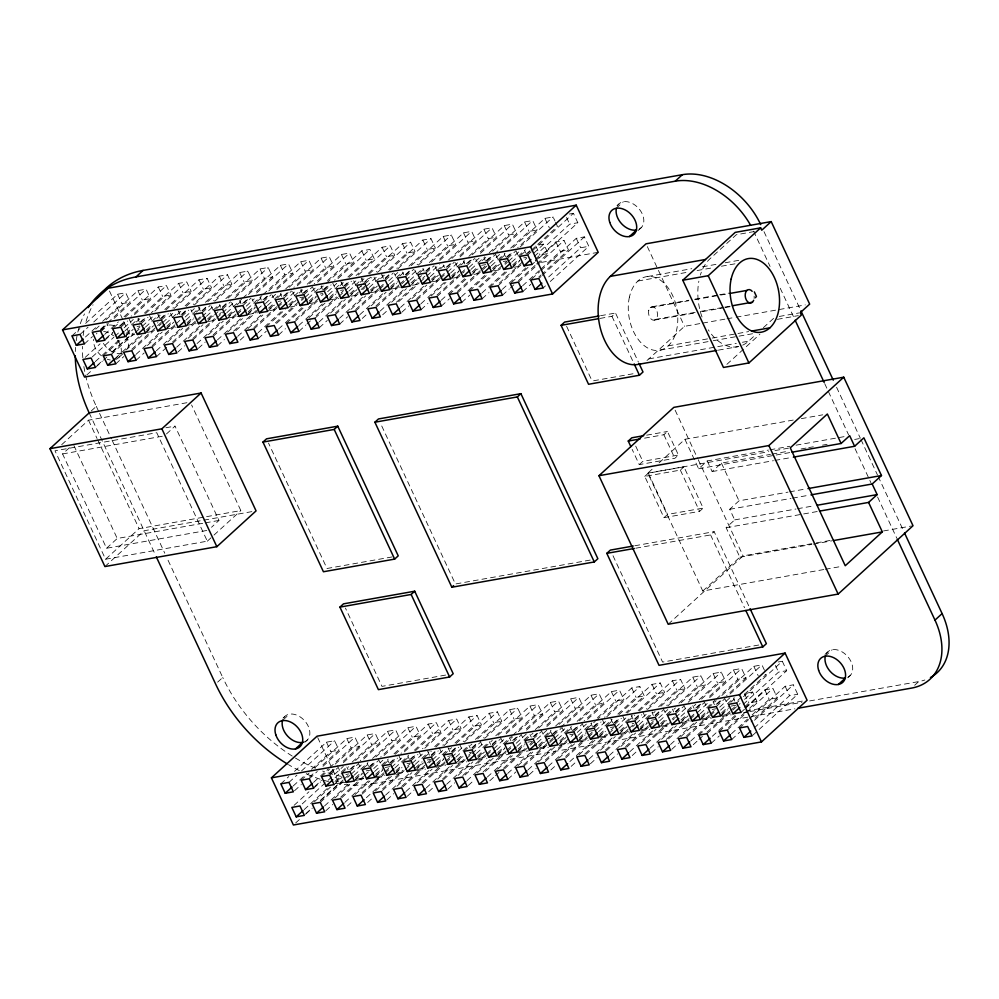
<?xml version="1.0" encoding="UTF-8"?>
<svg xmlns="http://www.w3.org/2000/svg" width="999" height="999" viewBox="0 0 999 999"><rect width="100%" height="100%" fill="white"/><g stroke="black" fill="none" stroke-linecap="round" stroke-linejoin="round"><path stroke-width="0.75" stroke-dasharray="5 3.75" d="M71.94 335.889L79.932 328.596M85.627 323.389L117.582 294.23L125.712 292.782L130.12 302.21L108.441 322.003M80.082 334.44L88.062 327.16M93.769 321.953L125.712 292.782M85.464 336.988L98.014 325.537M102.585 321.366L121.978 303.659L130.12 302.21M95.717 329.158L99.138 326.024M105.981 319.78L137.924 290.622L146.066 289.173L150.462 298.601L131.069 316.308M84.478 343.881L92.47 336.588M100.449 329.295L107.293 323.039M100.749 329.87L103.421 327.435M100.424 330.831L108.416 323.539M114.123 318.331L146.066 289.173M100.874 331.656L108.004 325.15M104.67 334.415L118.369 321.915M124.076 316.708L142.32 300.05L150.462 298.601M113.786 327.622L119.48 322.415M125.187 317.207L158.279 287L166.421 285.564L170.817 294.992L151.423 312.699M85.215 357.38L100.05 343.843M105.757 338.636L112.6 332.392M119.443 326.136L125.15 320.929M104.833 340.259L112.812 332.967M120.804 325.686L126.511 320.479M120.779 327.222L127.622 320.966M134.465 314.722L166.421 285.564M92.22 356.98L113.898 337.187M115.035 336.151L118.456 333.029M124.163 327.822L133.292 319.48M125.025 330.806L138.711 318.306M144.418 313.099L162.675 296.428L170.817 294.992M136.413 321.928L139.835 318.806M145.542 313.599L178.634 283.391L186.763 281.943L191.171 291.371L172.914 308.042M95.317 361.601L101.024 356.393M102.16 355.357L119.281 339.735M126.124 333.479L131.831 328.271M103.284 355.856L121.541 339.185M126.099 335.027L131.806 329.82M139.798 322.527L145.504 317.32M125.175 336.651L133.167 329.358M141.146 322.065L146.853 316.858M141.134 323.614L147.977 317.357M154.82 311.114L186.763 281.943M86.801 374.975L92.507 369.767M97.078 365.597L102.785 360.389M111.913 352.06L130.157 335.389L134.765 334.578M95.467 367.457L102.323 361.201M103.459 360.164L106.881 357.043M112.587 351.823L133.117 333.079M137.687 328.921L139.972 326.835M111.426 354.408L134.241 333.579M135.389 332.542L141.084 327.335M142.233 326.286L153.634 315.871M145.379 327.197L159.066 314.697M164.773 309.49L183.029 292.819L191.171 291.371M156.768 318.319L160.19 315.197M165.884 309.977L198.976 279.782L207.118 278.334L211.513 287.762L193.257 304.433M115.672 357.992L139.623 336.126M146.478 329.87L152.173 324.663M114.073 359.952L121.204 353.434M125.911 350.162L141.883 335.577M146.453 331.406L152.16 326.198M160.14 318.918L165.846 313.698M119.043 357.255L122.615 353.996M145.529 333.042L153.509 325.749M161.501 318.456L167.208 313.249M161.476 319.992L168.319 313.748M174.026 308.541L207.118 278.334M115.822 363.836L123.814 356.543M131.793 349.263L161.463 322.178L157.392 322.902M131.768 350.799L154.595 329.97M159.153 325.799L161.438 323.713M162.575 322.677L173.988 312.262M165.722 323.576L179.42 311.076M185.115 305.869L203.371 289.211L211.513 287.762M177.11 314.697L181.681 310.539M186.239 306.368L219.33 276.161L227.472 274.725L231.868 284.153L213.611 300.811M136.014 354.383L159.977 332.505M166.821 326.261L172.527 321.054M147.402 345.504L162.238 331.968M166.808 327.797L172.502 322.59M181.631 314.26L186.201 310.09M165.871 329.42L173.863 322.14M181.855 314.847L187.55 309.64M181.83 316.383L188.674 310.127M194.38 304.92L227.472 274.725M136.176 360.227L144.156 352.934M152.148 345.642L174.962 324.812M176.099 323.776L180.669 319.605M152.123 347.177L174.937 326.348M185.215 316.983L194.343 308.641M186.076 319.967L199.763 307.467M205.469 302.26L223.726 285.602L231.868 284.153M196.316 312.138L202.023 306.93M207.73 301.71L239.673 272.552L247.814 271.104L252.21 280.544L233.966 297.202M156.368 350.774L162.075 345.567M163.212 344.518L180.332 328.896M187.175 322.652L192.882 317.445M91.209 411.014L96.304 406.356A135.864 95.592 47.6 0 1 83.854 366.408M167.757 341.895L182.592 328.346M187.15 324.188L193.993 317.932M201.985 310.652L207.692 305.444M186.226 325.811L193.069 319.568M202.198 311.226L207.904 306.019M202.185 312.774L210.165 305.482M214.735 301.311L247.814 271.104M156.518 356.618L167.932 346.203M172.49 342.033L195.317 321.203M196.453 320.155L201.024 315.996M61.701 444.667L88.511 420.192L190.272 402.122M172.477 343.569L200.999 317.532M202.135 316.496L214.685 305.032M206.418 316.358L212.125 311.151M213.274 310.102L218.968 304.895M225.824 298.651L244.081 281.98L252.21 280.544M216.671 308.516L222.377 303.309M228.084 298.102L260.027 268.943L268.169 267.495L272.565 276.923L254.308 293.594M176.723 347.153L201.823 324.238M207.517 319.031L213.224 313.823M188.112 338.274L202.934 324.737M208.641 319.53L213.212 315.359M222.34 307.03L228.034 301.823M206.581 322.202L213.424 315.946M214.56 314.91L217.982 311.788M222.552 307.617L228.259 302.41M206.781 530.469L106.556 548.251L62.575 453.946L70.067 447.115M222.527 309.153L230.519 301.873M235.077 297.702L268.169 267.495M178.009 351.96L184.852 345.716M192.844 338.424L214.523 318.631M219.081 314.46L221.366 312.387M192.819 339.96L215.647 319.131M216.783 318.082L221.341 313.923M222.49 312.874L235.04 301.423M226.773 312.737L241.608 299.2M242.745 298.164L264.423 278.371L272.565 276.923M237.025 304.907L242.732 299.7M248.426 294.493L280.382 265.334L288.511 263.886L292.919 273.314L274.663 289.985M197.065 343.544L222.165 320.629M227.872 315.422L233.579 310.214M208.454 334.665L223.289 321.129M228.996 315.921L234.703 310.714M242.682 303.421L248.389 298.214M226.923 318.594L234.915 311.301M244.043 302.959L248.601 298.801M242.882 305.544L250.861 298.251M256.568 293.044L288.511 263.886M198.364 348.351L205.207 342.095M213.199 334.802L236.014 313.973M237.15 312.937L241.721 308.766M213.174 336.351L235.989 315.522M237.138 314.473L241.696 310.302M246.266 306.144L254.245 298.851M247.128 309.128L261.95 295.592M263.099 294.543L284.777 274.762L292.919 273.314M257.367 301.298L263.074 296.091M268.781 290.884L300.724 261.713L308.866 260.277L313.261 269.705L293.868 287.412M217.42 339.935L241.383 318.057M248.227 311.813L255.07 305.557M227.66 332.093L242.495 318.556M248.202 313.349L255.045 307.105M263.037 299.812L267.595 295.642M247.277 314.972L255.269 307.68M264.385 299.35L267.819 296.228M263.224 301.935L271.216 294.643M276.923 289.435L308.866 260.277M217.57 345.779L224.413 339.523M233.541 331.193L256.368 310.364M257.505 309.328L262.063 305.157M235.801 330.657L260.901 307.742M265.472 303.571L276.885 293.157M267.47 305.519L273.177 300.312M274.313 299.263L281.169 293.019M285.726 288.848L305.12 271.141L313.261 269.705M277.722 297.677L282.28 293.519M289.136 287.262L321.079 258.104L329.22 256.656L333.616 266.084L314.223 283.791M237.762 336.313L261.726 314.448M268.569 308.192L274.275 302.984M248.014 328.484L262.849 314.947M269.693 308.691L274.263 304.533M283.379 296.191L287.949 292.033M267.632 311.363L274.475 305.12M284.74 295.741L288.162 292.62M283.579 298.314L291.571 291.034M297.265 285.826L329.22 256.656M240.197 340.085L245.904 334.877M253.896 327.585L276.711 306.755M277.859 305.706L282.417 301.548M253.871 329.121L276.698 308.291M277.834 307.255L296.091 290.584M287.824 301.91L301.511 289.41M307.217 284.203L325.474 267.532L333.616 266.084M299.213 293.032L302.635 289.897M309.478 283.654L341.433 254.495L349.563 253.047L353.971 262.475L334.565 280.182M258.117 332.704L282.08 310.839M288.923 304.583L294.63 299.375M266.084 326.948L285.477 309.253M290.047 305.082L295.754 299.875M302.597 293.619L308.304 288.411M287.974 307.754L295.966 300.462M303.946 293.169L309.653 287.962M303.933 294.705L311.913 287.412M317.62 282.205L349.563 253.047M258.266 338.549L266.258 331.256M275.387 322.927L303.908 296.89M276.511 323.426L297.04 304.683M301.611 300.512L303.883 298.426M305.032 297.39L316.433 286.975M308.179 298.289L321.865 285.789M327.572 280.582L345.829 263.923L353.971 262.475M319.568 289.41L325.262 284.203M326.411 283.167L361.775 250.874L369.917 249.438L374.313 258.866L356.056 275.524M278.471 329.096L284.178 323.888M285.314 322.839L302.422 307.217M309.278 300.974L314.972 295.766M286.438 323.339L304.683 306.681M309.253 302.51L316.096 296.266M322.939 290.01L328.646 284.802M308.329 304.133L316.308 296.853M324.3 289.56L330.007 284.353M166.471 433.941L175.025 426.123L218.993 520.429L211.513 527.26M324.275 291.096L331.119 284.84M337.974 278.596L369.917 249.438M278.621 334.94L285.464 328.696M295.729 319.318L323.114 294.318M294.568 321.89L317.395 301.061M327.66 291.696L336.788 283.354M328.521 294.68L342.22 282.18M347.914 276.973L366.171 260.314L374.313 258.866M339.91 285.801L343.331 282.68M349.038 277.472L382.13 247.265L390.272 245.816L394.667 255.257L376.411 271.915M298.813 325.487L304.52 320.279M305.657 319.23L322.777 303.609M329.62 297.365L336.463 291.109M309.066 317.645L325.037 303.059M329.608 298.901L336.451 292.645M343.294 286.401L349.001 281.194M328.671 300.524L335.527 294.28M344.655 285.939L350.349 280.731M344.63 287.487L351.473 281.231M358.316 274.987L390.272 245.816M298.976 331.331L305.819 325.075M306.955 324.038L310.377 320.916M316.084 315.709L336.626 296.953M341.183 292.794L343.469 290.709M314.922 318.281L337.737 297.452M338.886 296.416L344.593 291.209M345.729 290.16L357.142 279.745M348.876 291.071L362.562 278.571M368.269 273.364L386.526 256.693L394.667 255.257M360.264 282.193L364.822 278.022M369.393 273.863L402.472 243.656L410.614 242.208L415.01 251.636L396.765 268.306M319.168 321.865L343.132 300M349.975 293.743L355.681 288.536M330.557 312.987L345.392 299.45M351.099 294.243L355.656 290.072M364.785 281.743L369.343 277.585M349.026 296.915L357.018 289.623M358.154 288.586L361.576 285.452M362.712 284.415L370.704 277.123M364.985 283.866L371.828 277.622M377.535 272.415L410.614 242.208M319.318 327.709L327.31 320.429M335.289 313.137L364.96 286.051L360.889 286.775M335.277 314.673L358.092 293.843M362.649 289.673L364.935 287.587M366.084 286.551L377.485 276.136M369.218 287.45L382.917 274.962M388.623 269.755L406.88 253.084L415.01 251.636M380.607 278.584L385.177 274.413M389.735 270.242L422.827 240.047L430.969 238.599L435.364 248.027L417.107 264.685M339.523 318.256L363.474 296.378M370.317 290.135L376.024 284.927M350.911 309.378L365.734 295.841M371.441 290.634L376.011 286.463M385.139 278.134L389.697 273.963M369.38 293.306L377.36 286.014M385.352 278.721L391.059 273.514M385.327 280.257L393.319 272.964M397.877 268.806L430.969 238.599M339.672 324.101L347.652 316.808M355.644 309.515L378.459 288.686M379.608 287.65L384.165 283.479M355.619 311.064L378.446 290.222M379.583 289.186L384.14 285.015M388.711 280.856L397.839 272.527M389.573 283.841L402.122 272.39M408.966 266.134L427.222 249.475L435.364 248.027M399.825 276.011L405.532 270.804M411.226 265.597L443.181 236.426L451.311 234.99L455.719 244.418L437.462 261.076M359.865 314.648L382.692 293.818M390.671 286.526L396.378 281.318M371.253 305.769L386.089 292.232M390.646 288.062L397.502 281.805M405.482 274.525L411.188 269.318M106.556 548.251L117.245 538.486L203.808 523.126M389.722 289.685L396.578 283.441M405.694 275.112L411.401 269.905M405.681 276.648L413.661 269.355M418.231 265.185L451.311 234.99M362.3 318.406L366.87 314.235M375.999 305.906L398.813 285.077M399.95 284.041L404.52 279.87M375.974 307.442L404.495 281.406M405.631 280.369L418.194 268.906M409.927 280.232L415.634 275.025M416.77 273.976L422.477 268.768M429.32 262.525L447.577 245.854L455.719 244.418M105.569 559.24L207.317 541.171L156.756 432.717L54.995 450.786L105.569 559.24L139.086 528.646L240.834 510.576L191.583 404.945M420.167 272.39L425.874 267.183M431.58 261.975L463.524 232.817L471.665 231.368L476.061 240.796L457.804 257.467M380.219 311.026L405.319 288.112M411.026 282.904L416.733 277.697M391.608 302.16L406.443 288.611M412.137 283.404L416.708 279.245M425.836 270.904L431.543 265.697M410.077 286.076L416.92 279.832M418.069 278.783L421.491 275.662M426.049 271.491L431.755 266.283M426.024 273.027L434.016 265.746M439.722 260.539L471.665 231.368M104.92 566.558L144.143 530.756L252.997 511.426M382.654 314.797L388.361 309.59M396.341 302.297L418.019 282.505M422.589 278.334L424.862 276.261M398.601 301.748L419.143 283.004M420.279 281.968L439.685 264.26M430.269 276.623L442.819 265.16M448.526 259.952L467.919 242.245L476.061 240.796M440.522 268.781L446.228 263.574M451.935 258.366L483.878 229.208L492.02 227.76L496.416 237.188L478.159 253.858M400.562 307.417L424.525 285.552M431.368 279.295L437.075 274.088M411.95 298.539L426.785 285.002M432.492 279.795L438.199 274.588M446.178 267.295L450.749 263.124M430.432 282.467L438.411 275.175M447.54 266.845L450.961 263.711M446.378 269.418L454.37 262.125M460.064 256.918L492.02 227.76M401.86 312.225L408.703 305.969M416.695 298.689L439.51 277.847M440.659 276.81L445.217 272.64M416.67 300.224L439.498 279.395M440.634 278.346L446.341 273.139M447.477 272.103L457.742 262.725M450.624 273.002L464.31 260.502M468.881 256.343L488.274 238.636L496.416 237.188M460.876 265.172L466.57 259.965M472.277 254.757L504.233 225.587L512.362 224.151L516.77 233.579L495.092 253.371M420.916 303.808L426.623 298.601M427.759 297.552L444.88 281.93M451.723 275.687L457.43 270.479M431.168 295.966L445.991 282.43M451.698 277.223L458.553 270.979M466.533 263.686L471.103 259.515M450.774 278.846L458.766 271.566M467.894 263.224L471.316 260.102M466.733 265.809L474.712 258.516M480.419 253.309L512.362 224.151M421.066 309.653L427.922 303.396M437.038 295.067L459.865 274.238M461.001 273.202L465.571 269.031M437.025 296.603L464.41 271.616M468.968 267.445L480.382 257.03M470.979 269.393L476.673 264.186M477.822 263.149L484.665 256.893M489.223 252.722L508.628 235.027L516.77 233.579M482.367 260.514L485.789 257.392M492.632 251.136L524.575 221.978L532.717 220.529L537.112 229.97L517.719 247.665M441.271 300.2L446.978 294.98M448.114 293.943L465.222 278.321M472.077 272.078L477.772 266.87M449.238 294.443L466.346 278.821M473.189 272.565L477.759 268.406M485.739 261.114L491.446 255.906M471.128 275.237L477.972 268.993M487.1 260.652L493.943 254.408M487.075 262.2L495.067 254.907M500.774 249.7L532.717 220.529M441.421 306.044L449.413 298.751M457.392 291.458L480.207 270.629M481.356 269.58L485.914 265.422M457.367 292.994L499.587 254.458M491.321 265.784L505.019 253.284M510.714 248.077L528.971 231.406L537.112 229.97M500.424 258.991L506.131 253.783M512.974 247.527L544.93 218.369L553.071 216.92L554.957 220.966M461.613 296.578L485.576 274.713M492.42 268.456L498.126 263.249M469.58 290.834L486.7 275.212M493.543 268.956L499.25 263.748M506.093 257.505L511.8 252.297M491.471 271.628L499.463 264.335M507.455 257.043L513.149 251.835M507.43 258.579L515.409 251.286M519.98 247.128L553.071 216.92M461.775 302.422L469.755 295.142M478.883 286.8L507.405 260.764M480.007 287.3L500.536 268.556M505.107 264.385L507.392 262.3M508.528 261.263L519.942 250.849M511.675 262.163L525.362 249.675M207.317 541.171L212.912 536.076M214.023 535.052L240.834 510.576M520.779 255.369L526.485 250.162M481.968 292.969L505.931 271.091M512.774 264.847L518.481 259.64M489.935 287.213L508.191 270.554M512.749 266.383L519.592 260.14M526.448 253.883L529.87 250.761M511.825 268.019L519.817 260.727M527.797 253.434L530.082 251.348M531.218 250.312L557.467 226.348L555.581 222.315M527.784 254.97L531.206 251.848M532.342 250.799L573.414 213.311L577.809 222.74L535.601 261.276M482.117 298.813L488.961 292.57M499.238 283.192L526.623 258.192M498.076 285.776L520.891 264.935M533.441 253.484L543.706 244.106L548.114 253.546L536.7 263.961M534.303 256.468L569.68 224.188L577.809 222.74M502.322 289.36L508.016 284.153M509.165 283.104L526.273 267.482M535.402 259.153L539.972 254.982L548.114 253.546M511.426 282.567L528.533 266.945M535.389 260.689L555.919 241.945L564.06 240.497L568.456 249.925L542.22 273.888M532.18 264.398L534.453 262.312M502.472 295.204L509.315 288.948M510.452 287.912L513.873 284.79M518.444 280.619L535.551 264.997M518.419 282.155L536.675 265.497M537.824 264.448L564.06 240.497M522.664 285.739L539.785 270.117M540.921 269.081L560.314 251.373L568.456 249.925M531.768 278.946L539.76 271.653M540.896 270.617L576.273 238.324L584.415 236.888L588.811 246.316L550.012 281.73M522.814 291.583L530.806 284.303M538.798 277.01L541.071 274.925M616.995 205.669L618.781 204.033M538.773 278.546L541.058 276.461M542.195 275.424L584.415 236.888M616.233 208.267L623.364 201.748M548.726 276.923L580.669 247.764L588.811 246.316M543.169 287.974L545.454 285.889M637.974 230.607L641.533 227.347M599.987 318.431L611.95 316.308L615.521 313.049L638.423 362.162M217.632 682.142L222.727 677.484L167.42 558.866M646.977 360.427A47.552 30.869 79.9 0 0 648.863 358.878L684.515 326.336L701.223 323.364M283.029 718.069L284.815 716.445M283.291 719.73L289.41 714.16M304.895 742.195L307.58 739.76M742.682 345.142A47.552 30.869 79.9 0 0 748.576 341.183L755.406 334.94M763.386 327.66L774.787 317.257M726.885 364.348L759.927 334.178M280.819 783.84L288.811 776.548M294.518 771.34L326.461 742.182L334.603 740.734L338.998 750.162L320.741 766.832M644.58 438.149L663.873 434.727L667.432 431.481L678.433 455.044L674.862 458.304L639.248 464.622L632.142 449.375M288.961 782.392L296.953 775.099M301.511 770.941L334.603 740.734M639.248 464.622L642.819 461.376L678.433 455.044M293.207 785.976L306.893 773.476M311.463 769.317L330.856 751.61L338.998 750.162M301.174 780.231L309.153 772.939M314.86 767.731L346.815 738.561L354.945 737.125L359.353 746.553L341.096 763.211M294.505 790.783L301.348 784.527M309.328 777.247L315.035 772.04M309.315 778.783L317.295 771.49M323.002 766.283L354.945 737.125M823.8 569.542L702.796 591.021L647.827 473.139L653.446 468.019M659.065 462.887L684.914 439.298L793.656 419.992M644.755 476.411L648.314 473.164L683.928 466.833L703.171 508.091L699.6 511.351L663.985 517.669L644.755 476.411L680.356 470.092L683.928 466.833M313.561 782.367L319.255 777.16M320.404 776.111L328.384 768.83M329.533 767.781L351.211 748.001L359.353 746.553M321.516 776.61L329.508 769.317M335.214 764.11L367.157 734.952L375.299 733.503L379.695 742.944L360.302 760.639M294.093 805.331L308.928 791.795M314.635 786.588L321.478 780.331M329.47 773.039L334.028 768.88M313.711 788.211L320.554 781.967M330.819 772.589L334.24 769.467M329.658 775.174L337.65 767.881M343.356 762.674L375.299 733.503M302.235 803.883L343.306 766.395M335.052 777.709L347.602 766.258M352.16 762.087L371.553 744.38L379.695 742.944M341.87 773.001L348.713 766.757M355.557 760.501L387.512 731.343L395.654 729.894L400.05 739.322L380.656 757.03M304.195 809.552L328.159 787.687M335.002 781.43L340.709 776.223M314.448 801.722L330.419 787.137M336.126 781.93L341.833 776.722M349.812 769.43L354.383 765.271M334.053 784.602L342.045 777.309M351.173 768.98L354.595 765.846M350.012 771.553L357.992 764.26M363.698 759.053L395.654 729.894M295.692 822.914L301.398 817.706M305.956 813.548L311.663 808.341M320.791 799.999L339.048 783.341L345.179 782.254M305.494 814.36L312.337 808.104M320.329 800.823L343.144 779.994M344.28 778.945L349.987 773.738L345.916 774.462M320.304 802.359L343.119 781.53M347.689 777.359L349.975 775.274M351.111 774.237L362.525 763.823M354.258 775.137L367.944 762.637M372.515 758.478L391.908 740.771L400.05 739.322M363.361 768.343L369.068 763.136M375.911 756.892L407.854 727.722L415.996 726.285L420.392 735.714L400.999 753.421M324.55 805.943L348.514 784.065M355.357 777.821L361.064 772.614M334.802 798.101L349.625 784.565M355.332 779.357L362.175 773.114M369.031 766.857L374.725 761.65M354.408 780.981L362.4 773.701M370.379 766.408L374.95 762.237M370.367 767.944L378.346 760.651M384.053 755.444L415.996 726.285M684.914 439.298L698.651 468.768L707.205 460.951L768.481 450.074M325.849 810.751L332.692 804.495M340.671 797.202L363.499 776.373M364.635 775.336L369.205 771.166M341.795 797.702L363.474 777.909M373.738 768.543L382.867 760.214M374.6 771.528L380.307 766.32M381.456 765.284L388.299 759.028M394.006 753.82L412.262 737.162L420.392 735.714M383.716 764.735L389.423 759.527M395.117 754.32L428.209 724.113L436.351 722.664L440.746 732.105L422.49 748.763M344.905 802.334L350.599 797.127M351.748 796.078L368.856 780.456M375.699 774.213L382.555 767.956M355.144 794.492L369.98 780.956M375.686 775.748L382.53 769.492M389.373 763.248L395.08 758.041M374.762 777.372L382.742 770.079M390.734 762.786L396.441 757.579M390.709 764.335L397.552 758.079M404.408 751.835L436.351 722.664M707.205 460.951L712.15 471.565L721.428 463.099L770.441 454.395M347.34 806.093L351.898 801.922M362.162 792.557L383.841 772.764M384.99 771.727L389.548 767.557M335.627 783.166A135.864 95.592 47.6 0 0 372.315 783.815L379.445 777.309L384.053 776.485M663.985 517.669L667.557 514.423L703.171 508.091M362.15 794.093L383.828 774.3M384.965 773.263L403.221 756.593M394.955 767.919L408.641 755.419M414.348 750.212L432.604 733.541L440.746 732.105M404.058 761.126L409.765 755.918M415.472 750.711L448.563 720.504L456.705 719.055L461.101 728.483L442.844 745.154M366.396 797.677L389.21 776.847M396.054 770.591L401.76 765.384M375.499 790.883L391.471 776.298M396.029 772.14L401.735 766.932M409.727 759.64L415.434 754.432M395.104 773.763L401.96 767.507M411.076 759.178L416.783 753.97M411.064 760.714L417.907 754.47M424.75 748.226L456.705 719.055M367.682 802.484L373.389 797.277M382.517 788.935L403.059 770.192M407.617 766.021L409.902 763.948M382.492 790.484L404.17 770.691M405.319 769.642L411.014 764.435M412.162 763.398L423.576 752.984M415.309 764.297L428.996 751.81M434.702 746.603L452.959 729.932L461.101 728.483M424.413 757.504L431.256 751.26M435.826 747.09L468.906 716.895L477.047 715.446L481.443 724.874L463.186 741.545M385.602 795.104L409.565 773.226M415.259 768.019L422.115 761.775M396.99 786.225L411.825 772.689M417.52 767.482L422.09 763.311M431.218 754.982L435.776 750.811M415.459 770.154L423.451 762.861M431.431 755.569L437.137 750.361M431.406 757.105L438.261 750.861M443.956 745.654L477.047 715.446M386.888 799.912L393.743 793.656M401.723 786.363L430.244 760.326M402.847 786.862L424.525 767.082M429.083 762.911L431.368 760.826M432.505 759.789L443.918 749.375M435.651 760.689L449.35 748.189M455.057 742.981L473.301 726.323L481.443 724.874M443.618 754.944L451.61 747.652M456.168 743.481L489.26 713.274L497.402 711.837L501.798 721.266L483.541 737.924M405.944 791.495L429.907 769.617M436.75 763.373L442.457 758.166M417.332 782.617L432.167 769.08M436.738 764.909L443.581 758.666M451.56 751.373L456.131 747.202M435.814 766.533L443.793 759.24M451.785 751.96L457.492 746.753M451.76 753.496L458.603 747.24M464.31 742.032L497.402 711.837M407.242 796.29L414.086 790.047M422.077 782.754L444.892 761.925M446.041 760.888L450.599 756.718M423.201 783.253L444.88 763.461M446.016 762.424L450.574 758.253M451.723 757.217L464.273 745.754M456.006 757.08L461.713 751.872M462.849 750.823L468.556 745.616M475.399 739.372L493.656 722.702L501.798 721.266M463.973 751.323L471.953 744.03M477.659 738.823L509.615 709.665L517.744 708.216L522.152 717.644L503.896 734.315M702.796 591.021L739.872 557.18L726.136 527.709L734.69 519.892L729.745 509.29L739.01 500.824L788.036 492.12M426.298 787.874L451.398 764.972M457.105 759.752L462.812 754.545M437.687 779.008L452.522 765.459M458.229 760.251L462.787 756.093M471.915 747.751L477.622 742.544M456.156 762.924L462.999 756.68M472.127 748.338L477.834 743.131M472.115 749.887L480.094 742.594M484.665 738.423L517.744 708.216M428.733 791.645L434.44 786.438M442.42 779.145L464.098 759.352M468.668 755.194L470.954 753.109M635.814 548.201L710.589 534.927L714.16 531.668L749.412 607.267M443.544 779.645L465.222 759.852M466.371 758.815L470.929 754.645M472.065 753.608L484.615 742.145M476.361 753.471L488.911 742.007M495.754 735.764L514.01 719.093L522.152 717.644M484.315 747.714L492.307 740.421M498.014 735.214L529.957 706.056L538.099 704.607L542.494 714.035L524.238 730.706M446.653 784.265L471.753 761.35M477.46 756.143L483.154 750.936M458.042 775.386L472.864 761.85M478.571 756.643L484.278 751.435M492.27 744.143L497.977 738.935M476.511 759.315L484.49 752.022M492.482 744.73L498.189 739.522M492.457 746.265L500.449 738.973M506.156 733.766L538.099 704.607M447.939 789.073L454.795 782.816M462.774 775.536L485.589 754.695M486.738 753.658L491.296 749.487M465.034 774.987L485.576 756.243M486.713 755.194L492.42 749.987M493.556 748.95L506.106 737.487M496.703 749.849L511.538 736.313M512.674 735.276L534.353 715.484L542.494 714.035M504.67 744.105L512.662 736.812M518.356 731.605L550.312 702.434L558.453 700.998L562.849 710.426L544.592 727.085M466.995 780.656L490.959 758.778M497.802 752.534L503.508 747.327M477.247 772.814L493.219 758.241M497.789 754.07L504.632 747.826M512.612 740.534L517.182 736.363M496.853 755.694L504.845 748.413M513.973 740.072L517.395 736.95M512.812 742.657L520.791 735.364M526.498 730.157L558.453 700.998M468.294 785.464L474.001 780.256M483.129 771.915L505.944 751.086M507.08 750.049L511.65 745.878M485.389 771.378L505.919 752.622M507.067 751.585L511.625 747.414M516.196 743.256L526.461 733.878M517.057 746.241L522.764 741.033M523.901 739.997L529.607 734.789M535.314 729.582L554.707 711.875L562.849 710.426M525.024 740.484L533.004 733.204M538.711 727.984L570.654 698.825L578.796 697.377L583.191 706.817L561.513 726.598M487.35 777.047L493.056 771.84M494.193 770.791L511.313 755.169M518.156 748.925L524.999 742.669M497.602 769.205L512.425 755.669M518.131 750.461L524.975 744.205M532.966 736.925L537.524 732.754M517.207 752.085L524.05 745.841M534.328 736.463L537.749 733.341M533.166 739.048L541.146 731.755M546.853 726.548L578.796 697.377M489.785 780.806L494.343 776.635M495.492 775.599L498.913 772.477M503.471 768.306L525.149 748.513M529.72 744.355L532.005 742.269M504.595 768.805L546.815 730.269M537.4 742.632L543.106 737.424M544.255 736.375L551.098 730.132M555.656 725.961L575.062 708.254L583.191 706.817M668.206 624.25L743.081 555.894L815.034 543.119M546.515 735.838L552.222 730.631M559.065 724.375L591.008 695.217L599.15 693.768L603.546 703.196L584.153 720.903M507.704 773.426L531.655 751.56M538.498 745.304L544.205 740.097M517.944 765.596L532.779 752.06M539.622 745.803L544.193 741.633M552.172 734.352L557.879 729.145M537.562 748.476L544.405 742.22M545.541 741.183L548.963 738.061M553.533 733.89L560.377 727.647M553.508 735.426L561.5 728.146M567.207 722.926L599.15 693.768M507.854 779.27L515.834 771.99M523.826 764.697L553.496 737.612L548.064 738.573M523.801 766.233L553.471 739.148M554.607 738.111L566.021 727.697M557.754 739.01L571.44 726.523M577.147 721.315L595.404 704.645L603.546 703.196M566.858 732.217L572.564 727.01M579.408 720.766L611.363 691.608L619.505 690.159L623.9 699.587L604.495 717.294M528.046 769.817L552.01 747.939M559.989 740.659L564.56 736.488M538.299 761.987L555.407 746.353M559.977 742.195L565.684 736.987M572.527 730.731L578.234 725.524M557.904 744.867L565.896 737.574M573.876 730.281L579.582 725.074M573.863 731.817L581.843 724.525M587.549 719.317L619.505 690.159M529.345 774.625L536.188 768.368M545.317 760.039L572.702 735.039M545.292 761.575L566.97 741.795M577.247 732.417L586.376 724.088M578.109 735.401L591.795 722.901M597.502 717.694L615.759 701.036L623.9 699.587M587.212 728.608L595.204 721.315M596.341 720.279L631.705 687.986L639.847 686.55L644.243 695.978L625.986 712.637M548.401 766.208L554.108 761.001M555.244 759.952L572.365 744.33M579.208 738.086L586.051 731.83M558.641 758.366L574.625 743.793M579.183 739.622L586.026 733.378M592.869 727.122L598.576 721.915M578.259 741.246L585.102 735.002M594.23 726.673L599.937 721.465M594.205 728.209L601.061 721.952M606.755 716.745L639.847 686.55M550.836 769.967L555.394 765.796M565.671 756.43L587.35 736.638M588.486 735.601L593.044 731.43M565.646 757.966L587.325 738.174M588.461 737.137L594.168 731.93M595.304 730.881L606.718 720.466M598.451 731.792L612.15 719.292M617.857 714.085L636.101 697.414L644.243 695.978M607.567 724.999L613.261 719.792M618.968 714.585L652.06 684.377L660.202 682.929L664.597 692.357L646.341 709.028M569.892 761.55L592.707 740.721M599.55 734.465L605.257 729.258M578.995 754.757L594.967 740.172M599.537 736.013L605.244 730.806M613.224 723.513L618.93 718.306M598.613 737.637L605.456 731.393M614.585 723.051L620.292 717.844M614.56 724.587L621.403 718.343M627.11 713.136L660.202 682.929M571.178 766.358L576.885 761.151M584.877 753.858L606.555 734.065M611.113 729.907L613.398 727.821M586.001 754.357L607.679 734.565M608.816 733.528L614.522 728.321M615.659 727.272L627.072 716.857M618.806 728.184L632.492 715.684M638.199 710.476L656.455 693.806L664.597 692.357M627.909 721.39L634.752 715.134M639.323 710.963L672.414 680.769L680.544 679.32L684.952 688.748L666.695 705.419M589.098 758.978L613.061 737.112M619.904 730.856L625.611 725.649M600.486 750.099L615.322 736.563M621.028 731.355L625.586 727.185M634.715 718.855L639.285 714.685M618.955 734.028L626.947 726.735M634.927 719.442L640.634 714.235M634.914 720.978L641.758 714.735M647.464 709.527L680.544 679.32M590.397 763.785L597.24 757.529M605.219 750.249L628.046 729.407M629.183 728.371L634.889 723.164L632.18 723.651M606.343 750.736L628.021 730.956M632.592 726.785L634.865 724.7M636.013 723.663L647.414 713.249M639.16 724.562L652.846 712.062M658.553 706.855L676.81 690.197L684.952 688.748M647.115 718.818L655.107 711.525M660.814 706.318L692.757 677.147L700.898 675.711L705.294 685.139L687.037 701.798M609.452 755.369L633.403 733.491M640.259 727.247L645.953 722.04M620.841 746.49L635.664 732.954M640.234 728.783L647.077 722.539M655.069 715.247L660.776 710.039M639.31 730.406L647.29 723.126M655.282 715.833L660.988 710.626M655.257 717.369L663.249 710.077M667.807 705.906L700.898 675.711M610.739 760.177L617.594 753.92M625.574 746.628L648.388 725.798M649.537 724.762L654.095 720.591M626.698 747.127L648.376 727.334M649.512 726.298L654.083 722.127M658.641 717.969L667.769 709.627M659.502 720.953L665.209 715.746M666.345 714.71L672.052 709.502M678.895 703.246L697.152 686.588L705.294 685.139M667.469 715.197L675.461 707.904M681.156 702.697L713.111 673.538L721.253 672.09L725.649 681.53L707.392 698.189M629.795 751.76L652.622 730.918M660.601 723.638L666.308 718.431M641.183 742.881L656.018 729.332M661.725 724.125L666.283 719.967M675.411 711.638L681.118 706.418M659.652 726.797L666.508 720.554M675.636 712.212L681.33 707.005M675.611 713.761L683.603 706.468M688.161 702.297L721.253 672.09M632.23 755.519L636.8 751.348M645.928 743.019L667.607 723.226M672.165 719.068L674.45 716.982M647.04 743.518L674.425 718.518M675.574 717.482L688.124 706.018M680.993 716.295L692.407 705.881M699.25 699.637L717.507 682.966L725.649 681.53M687.824 711.588L695.804 704.295M701.51 699.088L733.453 669.929L741.595 668.481L745.991 677.909L726.598 695.616M650.149 748.139L675.249 725.224M680.956 720.017L686.663 714.809M661.538 739.26L676.373 725.724M682.08 720.516L687.774 715.309M695.766 708.016L701.473 702.809M680.007 723.189L687.999 715.896M697.127 707.567L701.685 703.396M695.966 710.139L703.945 702.846M709.652 697.639L741.595 668.481M651.448 752.946L658.291 746.703M666.271 739.41L689.098 718.581M690.234 717.532L694.804 713.373M668.531 738.86L689.073 720.117M690.209 719.068L695.916 713.86M697.065 712.824L709.615 701.36M700.199 713.723L715.034 700.187M716.183 699.15L737.861 679.357L745.991 677.909M708.166 707.979L716.158 700.686M721.865 695.479L753.808 666.321L761.95 664.872L765.084 671.603M670.504 744.53L694.455 722.652M701.298 716.408L707.005 711.201M680.744 736.7L696.715 722.115M701.286 717.944L708.129 711.7M716.121 704.407L720.679 700.237M700.361 719.58L708.341 712.287M717.469 703.945L720.891 700.823M716.308 706.53L724.3 699.238M730.007 694.03L761.95 664.872M671.79 749.337L678.633 743.081M686.625 735.788L709.44 714.959M710.589 713.923L715.147 709.752M686.6 737.337L709.427 716.495M710.564 715.459L713.985 712.337M719.692 707.13L729.957 697.752M720.554 710.114L726.261 704.907M727.397 703.87L734.24 697.614M730.806 702.285L736.513 697.077M690.846 740.921L696.553 735.714M697.689 734.665L714.809 719.043M721.653 712.799L728.496 706.543M698.813 735.164L715.933 719.542M721.628 714.335L728.483 708.079M720.704 715.958L727.559 709.715M737.824 700.336L766.345 674.3L763.636 674.787M736.663 702.921L738.948 700.836M743.506 696.665L782.304 661.263L786.7 670.691L745.616 708.179M693.281 744.68L697.851 740.509M698.988 739.472L702.409 736.35M706.98 732.18L729.794 711.35M730.931 710.314L735.501 706.143M706.955 733.716L740.047 703.521M744.605 699.35L752.597 692.057L756.992 701.485L746.715 710.863M743.181 704.42L778.558 672.127L786.7 670.691M712.337 736.263L735.164 715.434M744.28 707.105L748.85 702.934L756.992 701.485M719.168 731.555L736.275 715.933M745.404 707.592L764.797 689.897L772.939 688.448L777.334 697.876L751.098 721.827M741.058 712.349L744.48 709.228M711.35 743.156L719.342 735.863M728.471 727.522L745.579 711.9M727.309 730.107L745.554 713.448M746.703 712.399L772.939 688.448M731.543 733.691L747.527 719.105M752.085 714.947L769.205 699.325L777.334 697.876M739.51 727.934L748.638 719.605M749.787 718.568L785.152 686.276L793.293 684.839L797.689 694.268L752.047 735.926M731.705 739.535L739.685 732.242M824.987 654.42L827.659 651.985M754.495 720.242L793.293 684.839M825.112 656.206L832.242 649.7M754.183 727.996L789.547 695.704L797.689 694.268M847.739 677.734L850.411 675.299M914.647 685.289L918.718 681.58A67.932 47.79 47.6 0 0 924.837 679.994M569.343 214.036L573.414 213.311M543.706 244.106L535.576 245.554L539.972 254.982M137.038 326.511L139.748 326.036M278.134 301.461L280.844 300.986M299.837 297.615L302.547 297.128M320.192 294.006L322.902 293.519M340.534 290.384L343.256 289.91M481.63 265.347L485.701 264.623M503.334 261.488L506.056 261.001M523.688 257.879L526.398 257.392M147.04 332.392L154.72 331.031M166.995 328.858L176.199 327.222M186.938 325.312L196.154 323.676M208.429 321.503L216.096 320.142M228.371 317.957L237.587 316.321M248.326 314.41L257.53 312.787M269.805 310.602L277.485 309.24M289.76 307.055L297.427 305.694M309.715 303.521L317.382 302.16M329.658 299.975L338.861 298.339M351.149 296.166L358.816 294.805M371.091 292.62L380.294 290.984M391.046 289.086L400.249 287.45M412.525 285.264L420.204 283.903M432.48 281.73L440.147 280.369M452.422 278.184L460.102 276.823M473.913 274.375L480.044 273.276M493.856 270.829L499.999 269.742M513.811 267.282L521.478 265.921M541.433 262.387L598.214 252.31M754.257 231.543L736.3 234.74L710.089 258.666A47.552 30.869 79.9 0 0 700.336 275.087M647.739 276.511L691.783 268.694M702.409 266.808L716.083 264.373M725.187 262.762L738.86 260.327M637.899 281.044L686.5 272.427M697.127 270.542L713.835 267.57M721.428 266.221L738.136 263.261M600.561 315.709L615.521 313.049M652.06 306.743L688.885 300.212M695.017 299.126L716.495 295.304M719.567 294.767L728.771 293.132M650.274 307.567L688.636 300.761M694.767 299.675L728.521 293.681M655.769 319.355L698.726 311.738M700.262 311.463L723.276 307.38M724.812 307.105L730.956 306.019M654.208 320.155L694.992 312.912M702.534 311.576L723.688 307.817M725.187 307.555L731.231 306.481M702.734 323.102L725.524 319.056M727.035 318.781L734.64 317.432M736.151 317.17L805.306 304.895M779.27 316.458L798.725 312.999M165.909 427.747L175.025 426.123M777.372 319.343L798.326 315.622M668.131 345.879L710.664 338.336M712.175 338.062L736.475 333.753M737.999 333.479L748.626 331.593M62.575 453.946L162.812 436.163M660.064 350.149L711.7 340.984M713.224 340.721L737.512 336.401M739.035 336.139L754.22 333.441M648.863 358.878L736.3 343.356M742.432 342.27L748.576 341.183M718.356 350.149L738.298 346.616M593.631 380.756L635.526 373.326M646.665 435.164L667.432 431.481M205.332 522.852L218.993 520.429M801.323 418.631L822.764 414.822M770.004 449.8L789.922 446.266M796.053 445.179L845.067 436.488M647.827 473.139L768.83 451.66M774.962 450.574L788.748 448.126M771.977 454.133L788.823 451.136M801.073 448.963L807.204 447.877M808.728 447.602L813.323 446.79M822.514 445.154L827.11 444.343M854.682 439.448L859.277 438.623M698.651 468.768L790.559 452.447M712.15 471.565L773.426 460.689M774.962 460.414L791.807 457.43M392.157 556.93L326.998 568.493L268.506 443.057M789.56 491.845L806.405 488.861M729.745 509.29L791.008 498.414M792.544 498.139L809.39 495.142M734.69 519.892L795.966 509.015M797.489 508.741L814.347 505.756M726.136 527.709L818.044 511.388M634.79 545.766L714.16 531.668M590.209 560.064L455.407 583.99L380.432 423.189M816.345 542.894L830.344 540.409M883.503 530.968L911.475 525.998M739.872 557.18L811.862 544.393M813.398 544.13L831.78 540.859M825.336 569.268L842.182 566.283M445.616 675.074L381.968 686.375L345.442 608.054M758.753 645.017L662.599 662.087L612.337 554.295M778.233 661.975L782.304 661.263M752.597 692.057L744.455 693.506L748.85 702.934M366.271 770.853L370.342 770.129M385.264 767.482L390.696 766.508M406.968 763.623L411.039 762.899M427.322 760.014L431.393 759.29M447.664 756.393L451.735 755.681M469.38 752.547L472.09 752.06M527.709 742.195L533.141 741.221M569.767 734.727L573.838 734.003M588.761 731.355L594.193 730.394M610.464 727.497L614.535 726.773M651.173 720.279L655.244 719.555M712.225 709.44L716.295 708.716M731.218 706.068L736.638 705.107M355.919 780.344L363.599 778.983M375.874 776.797L385.077 775.174M397.352 772.989L405.032 771.628M417.307 769.442L424.975 768.081M437.262 765.908L446.466 764.272M458.741 762.087L466.421 760.726M478.696 758.553L486.363 757.192M498.638 755.007L506.318 753.646M518.593 751.473L526.261 750.112M540.072 747.652L546.216 746.565M560.027 744.118L567.694 742.744M579.969 740.571L587.649 739.21M599.924 737.025L607.592 735.664M619.867 733.491L629.083 731.855M641.358 729.67L649.025 728.308M661.313 726.136L668.98 724.774M681.256 722.589L690.459 720.953M701.211 719.055L710.414 717.419M721.153 715.509L730.369 713.873M745.704 711.151L802.484 701.073M396.353 774.3L404.033 772.939M416.321 770.766L425.537 769.13M436.301 767.22L445.517 765.584M457.804 763.398L467.02 761.762M477.772 759.852L487 758.216M497.752 756.305L508.503 754.395M517.719 752.759L528.483 750.848M539.235 748.938L548.451 747.302M559.203 745.391L568.419 743.756M579.183 741.845L588.399 740.209M600.686 738.036L608.366 736.663M620.666 734.49L629.882 732.854M640.634 730.943L649.85 729.307M662.15 727.122L669.829 725.761M682.117 723.576L689.797 722.215M702.085 720.029L711.313 718.393M722.065 716.483L731.28 714.847M743.568 712.662L748.189 711.85M749.725 711.575L801.96 702.297M809.64 700.936L918.718 681.58M372.315 783.815L794.829 708.815M764.01 231.668L800.286 309.465M836.575 387.275L860.314 438.199M860.976 439.61L877.472 474.975M878.133 476.386L903.858 531.555M753.583 231.106L770.079 266.471M780.219 288.224L794.555 318.968M824.712 383.641L848.576 434.802M855.057 448.713L870.891 482.667M877.597 497.04L896.727 538.061M647.34 246.616L657.767 268.993M658.428 270.392L684.515 326.336M721.428 463.099L739.01 500.824M675.137 410.189L697.564 458.291M698.226 459.702L743.081 555.894M566.533 217.445L569.68 224.188M576.273 238.324L580.669 247.764M775.411 665.396L778.558 672.127M785.152 686.276L789.547 695.704M611.95 316.308L634.203 364.023M663.873 434.727L674.862 458.304M680.356 470.092L699.6 511.351M710.589 534.927L744.542 607.717M544.93 218.369L549.325 227.797M555.919 241.945L560.314 251.373M753.808 666.321L758.204 675.749M764.797 689.897L769.205 699.325M635.701 446.116L642.819 461.376M648.314 473.164L667.557 514.423M524.575 221.978L528.971 231.406M733.453 669.929L737.861 679.357M566.608 326.298L592.132 381.019M524.612 250.412L525.874 253.109M733.503 698.363L734.752 701.061M504.233 225.587L508.628 235.027M515.846 250.512L518.356 255.906M713.111 673.538L717.507 682.966M724.1 697.115L726.61 702.509M504.27 254.033L505.519 256.718M713.149 701.972L714.41 704.67M483.878 229.208L488.274 238.636M495.504 254.133L498.014 259.515M692.757 677.147L697.152 686.588M703.758 700.724L706.892 707.467M483.916 257.642L485.177 260.339M692.794 705.594L694.055 708.279M463.524 232.817L467.919 242.245M475.774 259.091L477.035 261.775M672.414 680.769L676.81 690.197M683.403 704.345L686.538 711.076M463.561 261.251L464.822 263.948M672.452 709.203L673.701 711.9M443.181 236.426L447.577 245.854M455.432 262.7L457.317 266.745M652.06 684.377L656.455 693.806M663.049 707.954L666.196 714.685M443.219 264.872L444.468 267.557M652.097 712.811L653.358 715.509M422.827 240.047L427.222 249.475M435.077 266.308L436.963 270.354M631.705 687.986L636.101 697.414M642.707 711.563L645.841 718.306M422.864 268.481L424.125 271.179M631.118 715.084L633.004 719.118M402.472 243.656L406.88 253.084M414.722 269.93L416.608 273.963M611.363 691.608L615.759 701.036M622.352 715.184L625.499 721.915M402.522 272.09L403.771 274.787M610.776 718.693L612.649 722.739M382.13 247.265L386.526 256.693M394.38 273.539L395.629 276.236M591.008 695.217L595.404 704.645M601.997 718.793L604.52 724.175M381.543 274.363L383.429 278.396M591.046 723.651L592.307 726.348M361.775 250.874L366.171 260.314M374.026 277.148L375.911 281.194M570.654 698.825L575.062 708.254M581.655 722.402L584.165 727.796M361.188 277.972L363.074 282.005M570.704 727.26L571.952 729.957M341.433 254.495L345.829 263.923M353.683 280.756L356.193 286.151M550.312 702.434L554.707 711.875M561.301 726.011L564.447 732.754M340.834 281.581L342.719 285.627M550.349 730.881L552.235 734.914M321.079 258.104L325.474 267.532M332.704 283.029L334.59 287.075M529.957 706.056L534.353 715.484M540.958 729.632L543.468 735.014M321.116 286.538L322.377 289.235M529.994 734.49L531.256 737.187M300.724 261.713L305.12 271.141M312.35 286.638L314.86 292.033M509.615 709.665L514.01 719.093M520.604 733.241L523.114 738.636M300.761 290.16L302.023 292.844M509.652 738.099L510.901 740.796M280.382 265.334L284.777 274.762M292.632 291.596L294.518 295.642M489.26 713.274L493.656 722.702M500.249 736.85L503.396 743.593M280.419 293.768L281.668 296.466M489.298 741.72L490.559 744.405M260.027 268.943L264.423 278.371M272.277 295.217L273.539 297.902M468.906 716.895L473.301 726.323M479.907 740.471L483.041 747.202M260.065 297.377L261.326 300.075M468.956 745.329L470.204 748.026M239.673 272.552L244.081 281.98M251.923 298.826L253.184 301.523M448.563 720.504L452.959 729.932M459.552 744.08L462.699 750.811M239.723 300.986L240.971 303.684M447.977 747.589L449.85 751.635M219.33 276.161L223.726 285.602M231.581 302.435L233.466 306.481M428.209 724.113L432.604 733.541M439.198 747.689L442.345 754.432M219.368 304.608L220.629 307.305M427.622 751.211L429.508 755.244M198.976 279.782L203.371 289.211M211.226 306.044L213.112 310.09M407.854 727.722L412.262 737.162M418.856 751.298L421.99 758.041M198.389 306.868L200.275 310.914M407.904 756.168L409.153 758.865M178.634 283.391L183.029 292.819M190.884 309.665L192.133 312.362M387.512 731.343L391.908 740.771M398.501 754.919L401.011 760.301M178.034 310.477L179.92 314.523M387.55 759.777L388.811 762.474M158.279 287L162.675 296.428M170.529 313.274L172.415 317.32M367.157 734.952L371.553 744.38M378.159 758.528L380.669 763.923M157.692 314.098L159.578 318.132M367.195 763.386L368.456 766.083M137.924 290.622L142.32 300.05M149.55 315.534L152.06 320.929M346.815 738.561L351.211 748.001M357.804 762.137L360.939 768.88M137.962 319.056L139.223 321.753M346.853 767.007L348.102 769.692M117.582 294.23L121.978 303.659M129.196 319.156L131.081 323.189M326.461 742.182L330.856 751.61M337.45 765.758L341.221 773.838M109.465 291.009L123.052 320.142M123.701 321.528L130.157 335.389M317.707 737.574L331.93 768.081M332.58 769.467L339.048 783.341M96.304 406.356L98.938 412.013M99.588 413.424L111.451 438.836M112.1 440.247L164.785 553.221M89.173 412.874L155.682 555.494M88.511 420.192L97.053 438.499M97.715 439.91L139.086 528.646M73.926 445.591L117.245 538.486M122.078 353.246A16.309 11.476 47.6 0 1 102.647 341.97M101.923 329.42A16.309 11.476 47.6 0 1 114.823 325.899M126.024 335.589A16.309 11.476 47.6 0 1 126.848 349.9M117.62 340.122A16.309 11.476 47.6 0 1 115.772 359.478M110.277 359.977A16.309 11.476 47.6 0 1 107.255 359.203M101.386 355.794A16.309 11.476 47.6 0 1 93.706 339.335M96.316 333.916A16.309 11.476 47.6 0 1 96.953 333.366M103.684 331.518A16.309 11.476 47.6 0 1 113.561 335.814M283.766 717.694A16.309 11.476 47.6 0 1 305.045 721.228A16.309 11.476 47.6 0 1 304.308 741.982M617.282 206.031A16.309 11.476 47.6 0 1 638.623 208.366A16.309 11.476 47.6 0 1 638.261 229.57M826.161 653.97A16.309 11.476 47.6 0 1 847.102 655.881A16.309 11.476 47.6 0 1 847.939 677.185M738.386 346.591A47.552 30.869 79.9 0 1 708.279 329.82M702.022 316.995A47.552 30.869 79.9 0 1 698.85 281.194M328.484 781.58A135.864 95.592 47.6 0 1 305.444 773.513M299.325 770.604A135.864 95.592 47.6 0 1 288.436 764.635M75.312 351.511A135.864 95.592 47.6 0 1 75.524 347.39M76.224 340.659A135.864 95.592 47.6 0 1 84.503 313.911M82.805 357.717A135.864 95.592 47.6 0 1 82.418 346.391M83.179 335.477A135.864 95.592 47.6 0 1 84.228 328.921M86.076 321.366A135.864 95.592 47.6 0 1 93.032 304.807M379.445 777.309A135.864 95.592 47.6 0 1 375.612 777.896M363.673 778.683A135.864 95.592 47.6 0 1 355.432 778.371M341.333 776.373A135.864 95.592 47.6 0 1 322.652 771.078M315.447 768.243A135.864 95.592 47.6 0 1 222.727 677.484M754.108 296.104A6.793 4.408 79.9 0 1 754.108 298.526M629.407 297.115A37.363 24.251 79.9 0 0 658.378 350.412A37.363 24.251 79.9 0 0 671.278 292.869A37.363 24.251 79.9 0 0 629.407 297.115M648.726 310.489A6.793 4.408 79.9 0 0 653.995 320.179A6.793 4.408 79.9 0 0 656.343 309.727A6.793 4.408 79.9 0 0 648.726 310.489"/><path stroke-width="1.5" d="M755.431 297.727L756.43 296.416L754.332 291.895M62.537 329.895L108.179 288.236L576.223 205.157L598.214 252.31L552.572 293.968L84.528 377.048L62.537 329.895L530.581 246.815L576.223 205.157M88.187 307.58A135.864 95.592 47.6 0 1 135.951 276.923L143.082 270.417L682.354 174.688A67.932 47.79 47.6 0 1 760.714 224.6M76.336 345.317L84.478 343.881L80.082 334.44L71.94 335.889L76.336 345.317L83.179 339.073M96.691 341.708L104.833 340.259L100.424 330.831L92.295 332.28L96.691 341.708L103.534 335.464M117.033 338.099L125.175 336.651L120.779 327.222L112.637 328.671L117.033 338.099L123.888 331.843M87.325 368.893L95.467 367.457L91.071 358.017L82.929 359.465L87.325 368.893L94.181 362.649M137.387 334.478L145.529 333.042L141.134 323.614L132.992 325.05L137.387 334.478L144.231 328.234M107.68 365.284L115.822 363.836L111.426 354.408L103.284 355.856L107.68 365.284L114.523 359.041M157.742 330.869L165.871 329.42L161.476 319.992L153.334 321.441L157.742 330.869L164.585 324.625M128.034 361.675L136.176 360.227L131.768 350.799L123.639 352.247L128.034 361.675L134.877 355.419M178.084 327.26L186.226 325.811L181.83 316.383L173.689 317.832L178.084 327.26L184.927 321.004M148.376 358.054L156.518 356.618L152.123 347.177L143.981 348.626L148.376 358.054L155.232 351.81M49.95 448.676L89.173 412.874L201.099 393.007L256.069 510.889L216.845 546.69L104.92 566.558L49.95 448.676L161.875 428.808L201.099 393.007M198.439 323.651L206.581 322.202L202.185 312.774L194.043 314.21L198.439 323.651L205.282 317.395M168.731 354.445L176.873 352.997L172.477 343.569L164.335 345.017L168.731 354.445L175.574 348.201M218.781 320.03L226.923 318.594L222.527 309.153L214.385 310.602L218.781 320.03L225.637 313.786M189.086 350.836L197.215 349.388L192.819 339.96L184.678 341.408L189.086 350.836L194.78 345.629M239.136 316.421L247.277 314.972L242.882 305.544L234.74 306.993L239.136 316.421L245.979 310.177M209.428 347.227L217.57 345.779L213.174 336.351L205.032 337.787L209.428 347.227L216.271 340.971M259.49 312.812L267.632 311.363L263.224 301.935L255.095 303.371L259.49 312.812L266.333 306.556M229.782 343.606L237.924 342.17L233.529 332.729L225.387 334.178L229.782 343.606L236.626 337.362M279.832 309.19L287.974 307.754L283.579 298.314L275.437 299.762L279.832 309.19L286.688 302.947M250.125 339.997L258.266 338.549L253.871 329.121L245.729 330.569L250.125 339.997L256.98 333.753M300.187 305.582L308.329 304.133L303.933 294.705L295.791 296.154L300.187 305.582L307.03 299.338M270.479 336.388L278.621 334.94L274.226 325.512L266.084 326.948L270.479 336.388L277.322 330.132M320.542 301.973L328.671 300.524L324.275 291.096L316.134 292.545L320.542 301.973L327.385 295.716M290.834 332.767L298.976 331.331L294.568 321.89L286.438 323.339L290.834 332.767L297.677 326.523M340.884 298.364L349.026 296.915L344.63 287.487L336.488 288.923L340.884 298.364L347.727 292.108M311.176 329.158L319.318 327.709L314.922 318.281L306.78 319.73L311.176 329.158L318.032 322.914M361.238 294.742L369.38 293.306L364.985 283.866L356.843 285.314L361.238 294.742L368.082 288.499M331.531 325.549L339.672 324.101L335.277 314.673L327.135 316.121L331.531 325.549L338.374 319.293M381.581 291.134L389.722 289.685L385.327 280.257L377.185 281.706L381.581 291.134L388.436 284.89M351.885 321.94L360.015 320.492L355.619 311.064L347.477 312.5L351.885 321.94L358.728 315.684M401.935 287.525L410.077 286.076L405.681 276.648L397.54 278.084L401.935 287.525L408.778 281.268M372.227 318.319L380.369 316.883L375.974 307.442L367.832 308.891L372.227 318.319L379.071 312.075M422.29 283.903L430.432 282.467L426.024 273.027L417.894 274.475L422.29 283.903L429.133 277.66M392.582 314.71L400.724 313.261L396.328 303.833L388.186 305.282L392.582 314.71L399.425 308.466M262.962 442.082L266.533 438.823L337.762 426.173L398.226 555.844L394.655 559.103L323.426 571.753L262.962 442.082L334.19 429.433L337.762 426.173M442.632 280.294L450.774 278.846L446.378 269.418L438.236 270.866L442.632 280.294L449.488 274.051M412.924 311.101L421.066 309.653L416.67 300.224L408.529 301.661L412.924 311.101L419.78 304.845M462.987 276.686L471.128 275.237L466.733 265.809L458.591 267.257L462.987 276.686L469.83 270.429M433.279 307.48L441.421 306.044L437.025 296.603L428.883 298.052L433.279 307.48L440.122 301.236M483.341 273.077L491.471 271.628L487.075 262.2L478.933 263.636L483.341 273.077L490.184 266.82M453.633 303.871L461.775 302.422L457.367 292.994L449.238 294.443L453.633 303.871L460.477 297.627M503.683 269.455L511.825 268.019L507.43 258.579L499.288 260.027L503.683 269.455L510.526 263.212M473.976 300.262L482.117 298.813L477.722 289.385L469.58 290.834L473.976 300.262L480.831 294.006M524.038 265.846L532.18 264.398L527.784 254.97L519.642 256.418L524.038 265.846L530.881 259.59M494.33 296.641L502.472 295.204L498.076 285.776L489.935 287.213L494.33 296.641L501.173 290.397M514.685 293.032L522.814 291.583L518.419 282.155L510.277 283.604L514.685 293.032L521.528 286.788M374.887 422.215L378.459 418.956L520.904 393.668L597.864 558.703L594.293 561.95L451.848 587.237L374.887 422.215L517.345 396.928L520.904 393.668M535.027 289.423L543.169 287.974L538.773 278.546L530.631 279.995L535.027 289.423L541.87 283.167M135.951 276.923L675.224 181.194L682.354 174.688M629.42 236.551L636.563 230.045A16.309 11.476 47.6 0 1 621.703 223.863A16.309 11.476 47.6 0 1 616.358 208.516M640.846 363.698A47.552 30.869 79.9 0 1 602.122 334.153A47.552 30.869 79.9 0 1 610.377 276.361L646.028 243.818L771.191 221.603L809.665 304.121L800.224 312.737L801.323 315.097L748.9 362.949L723.463 367.457L682.779 280.232L735.202 232.38L760.639 227.859L761.738 230.22L771.191 221.603M639.073 363.574L643.006 371.99L639.435 375.249L588.561 384.278L561.076 325.337L564.647 322.078L599.063 315.971M339.922 607.117L343.481 603.858L414.71 591.208L453.196 673.726L449.625 676.985L378.396 689.635L339.922 607.117L411.151 594.467L414.71 591.208M682.779 280.232L708.216 275.712L760.639 227.859M451.848 587.237L453.633 585.614M630.844 446.603L628.259 441.046L631.83 437.799L643.693 435.689M295.467 748.95L302.597 742.444M598.95 475.711L673.826 407.367L843.743 377.197L913.011 525.736L838.136 594.08L668.206 624.25L598.95 475.711L768.868 445.554L843.743 377.197M271.416 777.846L317.058 736.188L785.102 653.096L807.092 700.249L761.45 741.92L293.406 824.999L271.416 777.846L739.472 694.767L785.102 653.096M285.214 793.268L293.356 791.82L288.961 782.392L280.819 783.84L285.214 793.268L292.07 787.025M305.569 789.66L313.711 788.211L309.315 778.783L301.174 780.231L305.569 789.66L312.412 783.403M325.924 786.038L334.053 784.602L329.658 775.174L321.516 776.61L325.924 786.038L332.767 779.794M296.216 816.845L304.358 815.396L299.95 805.968L291.82 807.417L296.216 816.845L303.059 810.601M346.266 782.429L354.408 780.981L350.012 771.553L341.87 773.001L346.266 782.429L353.109 776.186M316.558 813.236L324.7 811.787L320.304 802.359L312.163 803.808L316.558 813.236L323.414 806.98M750.062 608.666L766.383 643.656L762.811 646.915L659.028 665.334L606.805 553.346L610.377 550.099L633.266 546.028M366.621 778.82L374.762 777.372L370.367 767.944L362.225 769.392L366.621 778.82L373.464 772.564M336.913 809.615L345.055 808.179L340.659 798.75L332.517 800.187L336.913 809.615L343.756 803.371M386.963 775.212L395.104 773.763L390.709 764.335L382.567 765.771L386.963 775.212L393.818 768.955M357.267 806.006L365.397 804.557L361.001 795.129L352.859 796.578L357.267 806.006L364.111 799.762M407.317 771.59L415.459 770.154L411.064 760.714L402.922 762.162L407.317 771.59L414.16 765.346M377.61 802.397L385.751 800.948L381.356 791.52L373.214 792.969L377.61 802.397L384.453 796.141M427.672 767.981L435.814 766.533L431.406 757.105L423.276 758.553L427.672 767.981L434.515 761.738M397.964 798.788L406.106 797.339L401.71 787.911L393.569 789.347L397.964 798.788L404.807 792.532M448.014 764.372L456.156 762.924L451.76 753.496L443.618 754.944L448.014 764.372L454.87 758.116M418.306 795.167L426.448 793.73L422.053 784.29L413.911 785.738L418.306 795.167L425.162 788.923M468.369 760.751L476.511 759.315L472.115 749.887L463.973 751.323L468.369 760.751L475.212 754.507M438.661 791.558L446.803 790.109L442.407 780.681L434.265 782.13L438.661 791.558L445.504 785.314M488.723 757.142L496.853 755.694L492.457 746.265L484.315 747.714L488.723 757.142L495.566 750.898M459.016 787.949L467.157 786.5L462.749 777.072L454.62 778.521L459.016 787.949L465.859 781.693M792.082 452.185L841.096 443.481L849.662 435.664L854.607 446.278L793.331 457.155M509.065 753.533L517.207 752.085L512.812 742.657L504.67 744.105L509.065 753.533L515.909 747.277M479.358 784.327L487.5 782.891L483.104 773.451L474.962 774.899L479.358 784.327L486.213 778.084M854.607 446.278L863.873 437.812L881.468 475.536L872.189 484.003L810.926 494.88M529.42 749.924L537.562 748.476L533.166 739.048L525.024 740.484L529.42 749.924L536.263 743.668M499.712 780.719L507.854 779.27L503.459 769.842L495.317 771.29L499.712 780.719L506.555 774.475M549.762 746.303L557.904 744.867L553.508 735.426L545.367 736.875L549.762 746.303L556.618 740.059M520.067 777.11L528.196 775.661L523.801 766.233L515.659 767.682L520.067 777.11L526.91 770.853M570.117 742.694L578.259 741.246L573.863 731.817L565.721 733.266L570.117 742.694L576.96 736.45M540.409 773.501L548.551 772.052L544.155 762.624L536.013 764.06L540.409 773.501L547.252 767.244M590.471 739.085L598.613 737.637L594.205 728.209L586.076 729.645L590.471 739.085L597.315 732.829M560.764 769.879L568.906 768.443L564.51 759.003L556.368 760.451L560.764 769.879L567.607 763.636M610.814 735.464L618.955 734.028L614.56 724.587L606.418 726.036L610.814 735.464L617.669 729.22M819.567 511.113L868.581 502.422L877.147 494.605L872.189 484.003M581.106 766.27L589.248 764.822L584.852 755.394L576.71 756.842L581.106 766.27L587.961 760.027M631.168 731.855L639.31 730.406L634.914 720.978L626.773 722.427L631.168 731.855L638.011 725.611M601.46 762.662L609.602 761.213L605.207 751.785L597.065 753.221L601.46 762.662L608.304 756.405M651.523 728.246L659.652 726.797L655.257 717.369L647.115 718.818L651.523 728.246L658.366 721.99M621.815 759.04L629.957 757.604L625.549 748.164L617.419 749.612L621.815 759.04L628.658 752.796M868.581 502.422L882.329 531.893L845.241 565.734L790.271 447.852L827.359 414.011L841.096 443.481M671.865 724.637L680.007 723.189L675.611 713.761L667.469 715.197L671.865 724.637L678.708 718.381M642.157 755.431L650.299 753.983L645.903 744.555L637.762 746.003L642.157 755.431L649.013 749.188M692.22 721.016L700.361 719.58L695.966 710.139L687.824 711.588L692.22 721.016L699.063 714.772M662.512 751.822L670.654 750.374L666.258 740.946L658.116 742.394L662.512 751.822L669.355 745.566M712.562 717.407L720.704 715.958L716.308 706.53L708.166 707.979L712.562 717.407L718.269 712.2M682.866 748.214L690.996 746.765L686.6 737.337L678.458 738.773L682.866 748.214L689.71 741.957M732.916 713.798L741.058 712.349L736.663 702.921L728.521 704.357L732.916 713.798L739.76 707.542M703.209 744.592L711.35 743.156L706.955 733.716L698.813 735.164L703.209 744.592L710.052 738.348M723.563 740.983L731.705 739.535L727.309 730.107L719.168 731.555L723.563 740.983L730.406 734.74M743.905 737.374L752.047 735.926L747.652 726.498L739.51 727.934L743.905 737.374L750.761 731.118M838.311 684.502L845.441 677.996A16.309 11.476 47.6 0 1 830.181 671.378A16.309 11.476 47.6 0 1 825.474 655.594M797.901 708.266L911.587 688.086A67.932 47.79 47.6 0 0 934.977 620.117L942.107 613.598L904.52 532.966M610.377 276.361L705.494 259.478M730.057 293.406L746.94 290.409M561.076 325.337L598.488 318.693M732.479 305.744L752.434 302.197M751.66 331.056L769.892 327.822M638.586 364.31L716.82 350.424M628.259 441.046L640.134 438.948M807.941 488.586L881.468 475.536M817.407 505.207L877.147 494.605M606.805 553.346L634.278 548.476M833.316 540.584L882.329 531.893M800.948 310.889L833.278 380.194M795.142 320.217L824.163 382.467M897.214 539.123L934.977 620.117M708.216 275.712L748.9 362.949M768.868 445.554L838.136 594.08M634.203 364.023L639.435 375.249M745.841 610.514L762.811 646.915M530.581 246.815L552.572 293.968M739.472 694.767L761.45 741.92M517.345 396.928L594.293 561.95M334.19 429.433L394.655 559.103M411.151 594.467L449.625 676.985M161.875 428.808L216.845 546.69M156.331 556.905L215.597 684.003A135.864 95.592 47.6 0 0 287.237 763.91M89.173 412.874A135.864 95.592 47.6 0 1 75.275 355.694M753.683 300.262A6.793 4.408 79.9 0 1 747.477 301.611A6.793 4.408 79.9 0 1 745.841 291.97A6.793 4.408 79.9 0 1 752.172 291.321M303.471 742.245A16.309 11.476 47.6 0 1 287.749 736.263A16.309 11.476 47.6 0 1 282.63 720.042M675.224 181.194A67.932 47.79 47.6 0 1 750.586 225.262M97.802 297.515A135.864 95.592 47.6 0 1 143.082 270.417M942.107 613.598A67.932 47.79 47.6 0 1 930.431 677.522M731.156 279.046A37.363 24.251 79.9 0 0 760.139 332.355A37.363 24.251 79.9 0 0 773.026 274.812A37.363 24.251 79.9 0 0 731.156 279.046M275.774 734.715A16.309 11.476 47.6 0 0 299.388 747.252A16.309 11.476 47.6 0 0 291.446 722.464A16.309 11.476 47.6 0 0 275.774 734.715M609.727 222.315A16.309 11.476 47.6 0 0 633.354 234.84A16.309 11.476 47.6 0 0 625.399 210.052A16.309 11.476 47.6 0 0 609.727 222.315M818.618 670.267A16.309 11.476 47.6 0 0 842.232 682.792A16.309 11.476 47.6 0 0 834.29 658.004A16.309 11.476 47.6 0 0 818.618 670.267"/></g></svg>
